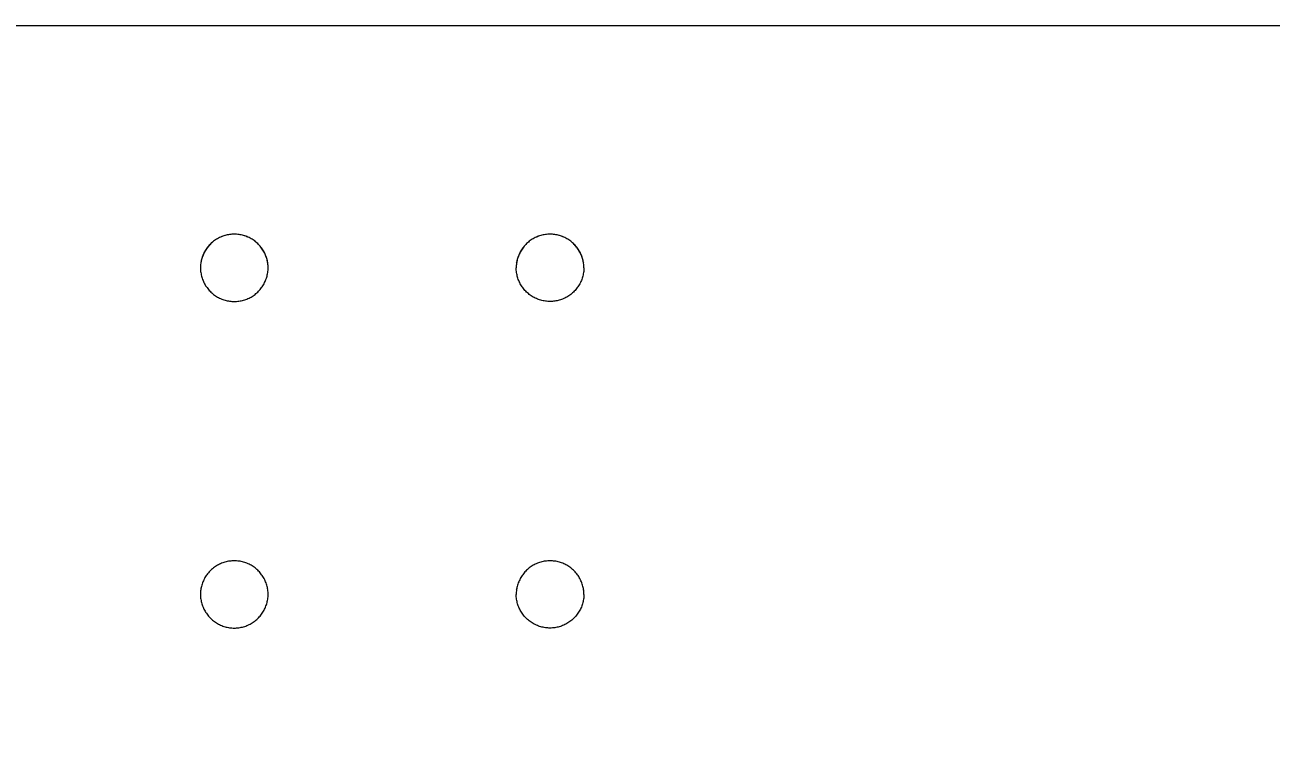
# Model space of a CAD drawing. Header units: millimetres. Extents: x -75 to 3710, y -20 to 2482.
# Drawn here: x 201.4 to 477.6, y 1022.6 to 1180.9 of the extents above; entities that cross this region are included whole.
import ezdxf

# ---------------------------------------------------------------- set-up
doc = ezdxf.new("R2010")
doc.units = ezdxf.units.MM
doc.layers.add('ZANO_R', color=7, linetype='Continuous', lineweight=0)
doc.layers.add('ZANO_W', color=1, linetype='Continuous', lineweight=0)
doc.styles.add('Arial', font='arial.ttf')
doc.styles.get("Standard").update_dxf_attribs({"font": 'ARIALUNI.TTF'})
doc.dimstyles.new('pl i ang', dxfattribs={"dimtxt": 50, "dimasz": 50, "dimexe": 1.25, "dimexo": 0.625, "dimgap": 10, "dimtad": 1, "dimtoh": 1, "dimtxsty": 'Standard', "dimcen": 2.5, "dimclrd": 1, "dimclre": 1, "dimclrt": 1, "dimadec": 0, "dimazin": 0, "dimtfac": 1, "dimtmove": 0, "dimatfit": 3, "dimfxl": 1, "dimarcsym": 1})

# ---------------------------------------------------------------- blocks, each defined once
blk = doc.blocks.new('*D415')
at = {"layer": 'ZANO_W', "color": 1, "lineweight": -2}
for p, q in [((253.08, 1484.59), (-39.86, 1484.59)), ((-29.86, 1459.59), (-29.86, 905.58)), ((253.3, 880.58), (-39.86, 880.58))]:
    blk.add_line(p, q, dxfattribs=at)
at = {"layer": 'ZANO_W', "color": 1}
for points in [[(-25.69, 1459.59), (-34.02, 1459.59), (-29.86, 1484.59)], [(-34.02, 905.58), (-25.69, 905.58), (-29.86, 880.58)]]:
    blk.add_solid(points, dxfattribs=at)
at = {"layer": 'ZANO_W', "color": 1, "insert": (-55.17, 1182.58), "char_height": 30, "attachment_point": 5, "rotation": 90, "style": 'Arial'}
blk.add_mtext('604', dxfattribs=at)

msp = doc.modelspace()

# ---------------------------------------------------------------- linework, layer by layer
at = {"layer": 'ZANO_R'}
for p, q in [((377.73, 1180.7), (87.73, 1180.7)), ((1577.89, 1180.7), (377.73, 1180.7)), ((242.99, 1132.73), (242.79, 1132.56)), ((243.01, 1132.75), (242.81, 1132.58)), ((243.19, 1132.9), (242.99, 1132.73)), ((243.21, 1132.91), (243.01, 1132.75)), ((243.4, 1133.05), (243.19, 1132.9)), ((243.42, 1133.07), (243.21, 1132.91)), ((243.62, 1133.2), (243.4, 1133.05)), ((243.64, 1133.22), (243.42, 1133.07)), ((243.84, 1133.35), (243.62, 1133.2)), ((243.85, 1133.36), (243.64, 1133.22)), ((244.06, 1133.48), (243.84, 1133.35)), ((244.08, 1133.49), (243.85, 1133.36)), ((244.29, 1133.61), (244.06, 1133.48)), ((244.31, 1133.61), (244.08, 1133.49)), ((244.52, 1133.72), (244.29, 1133.61)), ((244.54, 1133.73), (244.31, 1133.61)), ((244.76, 1133.83), (244.52, 1133.72)), ((244.77, 1133.84), (244.54, 1133.73)), ((245, 1133.93), (244.76, 1133.83)), ((245.01, 1133.94), (244.77, 1133.84)), ((245.24, 1134.03), (245, 1133.93)), ((245.26, 1134.03), (245.01, 1133.94)), ((245.49, 1134.11), (245.24, 1134.03)), ((245.5, 1134.12), (245.26, 1134.03)), ((245.74, 1134.19), (245.49, 1134.11)), ((245.75, 1134.19), (245.5, 1134.12)), ((245.99, 1134.26), (245.74, 1134.19)), ((246, 1134.26), (245.75, 1134.19)), ((246.25, 1134.31), (245.99, 1134.26)), ((246.26, 1134.31), (246, 1134.26)), ((246.5, 1134.36), (246.25, 1134.31)), ((246.51, 1134.36), (246.26, 1134.31)), ((246.76, 1134.4), (246.5, 1134.36)), ((246.77, 1134.4), (246.51, 1134.36)), ((247.02, 1134.43), (246.76, 1134.4)), ((247.03, 1134.43), (246.77, 1134.4)), ((247.28, 1134.46), (247.02, 1134.43)), ((247.28, 1134.46), (247.03, 1134.43)), ((247.54, 1134.47), (247.28, 1134.46)), ((247.54, 1134.47), (247.28, 1134.46)), ((247.8, 1134.47), (247.54, 1134.47)), ((247.8, 1134.47), (247.54, 1134.47)), ((248.06, 1134.47), (247.8, 1134.47)), ((248.06, 1134.47), (247.8, 1134.47)), ((248.33, 1134.46), (248.06, 1134.47)), ((248.32, 1134.46), (248.06, 1134.47)), ((248.58, 1134.43), (248.32, 1134.46)), ((248.59, 1134.43), (248.33, 1134.46)), ((248.84, 1134.4), (248.58, 1134.43)), ((248.85, 1134.4), (248.59, 1134.43)), ((249.1, 1134.36), (248.84, 1134.4)), ((249.1, 1134.36), (248.85, 1134.4)), ((249.36, 1134.31), (249.1, 1134.36)), ((249.35, 1134.31), (249.1, 1134.36)), ((249.6, 1134.26), (249.35, 1134.31)), ((249.61, 1134.26), (249.36, 1134.31)), ((249.86, 1134.19), (249.6, 1134.26)), ((249.87, 1134.19), (249.61, 1134.26)), ((250.1, 1134.12), (249.86, 1134.19)), ((250.12, 1134.11), (249.87, 1134.19)), ((250.35, 1134.03), (250.1, 1134.12)), ((250.36, 1134.03), (250.12, 1134.11)), ((250.59, 1133.94), (250.35, 1134.03)), ((250.61, 1133.93), (250.36, 1134.03)), ((250.83, 1133.84), (250.59, 1133.94)), ((250.85, 1133.83), (250.61, 1133.93)), ((251.07, 1133.73), (250.83, 1133.84)), ((251.09, 1133.72), (250.85, 1133.83)), ((251.3, 1133.61), (251.07, 1133.73)), ((251.32, 1133.61), (251.09, 1133.72)), ((251.53, 1133.49), (251.3, 1133.61)), ((251.55, 1133.48), (251.32, 1133.61)), ((251.75, 1133.36), (251.53, 1133.49)), ((251.77, 1133.35), (251.55, 1133.48)), ((251.97, 1133.22), (251.75, 1133.36)), ((251.99, 1133.2), (251.77, 1133.35)), ((252.18, 1133.07), (251.97, 1133.22)), ((252.21, 1133.05), (251.99, 1133.2)), ((252.39, 1132.91), (252.18, 1133.07)), ((252.41, 1132.9), (252.21, 1133.05)), ((252.6, 1132.75), (252.39, 1132.91)), ((252.62, 1132.73), (252.41, 1132.9)), ((252.79, 1132.58), (252.6, 1132.75)), ((252.81, 1132.56), (252.62, 1132.73)), ((312.99, 1132.73), (312.79, 1132.56)), ((313.01, 1132.75), (312.81, 1132.58)), ((313.19, 1132.9), (312.99, 1132.73)), ((313.21, 1132.91), (313.01, 1132.75)), ((313.4, 1133.05), (313.19, 1132.9)), ((313.42, 1133.07), (313.21, 1132.91)), ((313.62, 1133.2), (313.4, 1133.05)), ((313.64, 1133.22), (313.42, 1133.07)), ((313.84, 1133.35), (313.62, 1133.2)), ((313.85, 1133.36), (313.64, 1133.22)), ((314.06, 1133.48), (313.84, 1133.35)), ((314.08, 1133.49), (313.85, 1133.36)), ((314.29, 1133.61), (314.06, 1133.48)), ((314.31, 1133.61), (314.08, 1133.49)), ((314.52, 1133.72), (314.29, 1133.61)), ((314.54, 1133.73), (314.31, 1133.61)), ((314.76, 1133.83), (314.52, 1133.72)), ((314.77, 1133.84), (314.54, 1133.73)), ((315, 1133.93), (314.76, 1133.83)), ((315.01, 1133.94), (314.77, 1133.84)), ((315.24, 1134.03), (315, 1133.93)), ((315.26, 1134.03), (315.01, 1133.94)), ((315.49, 1134.11), (315.24, 1134.03)), ((315.5, 1134.12), (315.26, 1134.03)), ((315.74, 1134.19), (315.49, 1134.11)), ((315.75, 1134.19), (315.5, 1134.12)), ((315.99, 1134.26), (315.74, 1134.19)), ((316, 1134.26), (315.75, 1134.19)), ((316.25, 1134.31), (315.99, 1134.26)), ((316.26, 1134.31), (316, 1134.26)), ((316.5, 1134.36), (316.25, 1134.31)), ((316.51, 1134.36), (316.26, 1134.31)), ((316.76, 1134.4), (316.5, 1134.36)), ((316.77, 1134.4), (316.51, 1134.36)), ((317.02, 1134.43), (316.76, 1134.4)), ((317.03, 1134.43), (316.77, 1134.4)), ((317.28, 1134.46), (317.02, 1134.43)), ((317.28, 1134.46), (317.03, 1134.43)), ((317.54, 1134.47), (317.28, 1134.46)), ((317.54, 1134.47), (317.28, 1134.46)), ((317.8, 1134.47), (317.54, 1134.47)), ((317.8, 1134.47), (317.54, 1134.47)), ((318.06, 1134.47), (317.8, 1134.47)), ((318.06, 1134.47), (317.8, 1134.47)), ((318.33, 1134.46), (318.06, 1134.47)), ((318.32, 1134.46), (318.06, 1134.47)), ((318.58, 1134.43), (318.32, 1134.46)), ((318.59, 1134.43), (318.33, 1134.46)), ((318.84, 1134.4), (318.58, 1134.43)), ((318.85, 1134.4), (318.59, 1134.43)), ((319.1, 1134.36), (318.84, 1134.4)), ((319.1, 1134.36), (318.85, 1134.4)), ((319.36, 1134.31), (319.1, 1134.36)), ((319.35, 1134.31), (319.1, 1134.36)), ((319.6, 1134.26), (319.35, 1134.31)), ((319.61, 1134.26), (319.36, 1134.31)), ((319.86, 1134.19), (319.6, 1134.26)), ((319.87, 1134.19), (319.61, 1134.26)), ((320.1, 1134.12), (319.86, 1134.19)), ((320.12, 1134.11), (319.87, 1134.19)), ((320.35, 1134.03), (320.1, 1134.12)), ((320.36, 1134.03), (320.12, 1134.11)), ((320.59, 1133.94), (320.35, 1134.03)), ((320.61, 1133.93), (320.36, 1134.03)), ((320.83, 1133.84), (320.59, 1133.94)), ((320.85, 1133.83), (320.61, 1133.93)), ((321.07, 1133.73), (320.83, 1133.84)), ((321.09, 1133.72), (320.85, 1133.83)), ((321.3, 1133.61), (321.07, 1133.73)), ((321.32, 1133.61), (321.09, 1133.72)), ((321.53, 1133.49), (321.3, 1133.61)), ((321.55, 1133.48), (321.32, 1133.61)), ((321.75, 1133.36), (321.53, 1133.49)), ((321.77, 1133.35), (321.55, 1133.48)), ((321.97, 1133.22), (321.75, 1133.36)), ((321.99, 1133.2), (321.77, 1133.35)), ((322.18, 1133.07), (321.97, 1133.22)), ((322.21, 1133.05), (321.99, 1133.2)), ((322.39, 1132.91), (322.18, 1133.07)), ((322.41, 1132.9), (322.21, 1133.05)), ((322.6, 1132.75), (322.39, 1132.91)), ((322.62, 1132.73), (322.41, 1132.9)), ((322.79, 1132.58), (322.6, 1132.75)), ((322.81, 1132.56), (322.62, 1132.73)), ((240.96, 1130.05), (240.86, 1129.81)), ((240.98, 1130.09), (240.87, 1129.85)), ((241.07, 1130.29), (240.96, 1130.05)), ((241.09, 1130.33), (240.98, 1130.09)), ((241.19, 1130.52), (241.07, 1130.29)), ((241.21, 1130.56), (241.09, 1130.33)), ((241.31, 1130.75), (241.19, 1130.52)), ((241.34, 1130.78), (241.21, 1130.56)), ((241.45, 1130.97), (241.31, 1130.75)), ((241.47, 1131), (241.34, 1130.78)), ((241.59, 1131.19), (241.45, 1130.97)), ((241.61, 1131.22), (241.47, 1131)), ((241.74, 1131.4), (241.59, 1131.19)), ((241.76, 1131.43), (241.61, 1131.22)), ((241.9, 1131.61), (241.74, 1131.4)), ((241.92, 1131.64), (241.76, 1131.43)), ((242.07, 1131.81), (241.9, 1131.61)), ((242.09, 1131.84), (241.92, 1131.64)), ((242.24, 1132.01), (242.07, 1131.81)), ((242.26, 1132.03), (242.09, 1131.84)), ((242.42, 1132.2), (242.24, 1132.01)), ((242.44, 1132.22), (242.26, 1132.03)), ((242.6, 1132.39), (242.42, 1132.2)), ((242.62, 1132.41), (242.44, 1132.22)), ((242.79, 1132.56), (242.6, 1132.39)), ((242.81, 1132.58), (242.62, 1132.41)), ((252.98, 1132.41), (252.79, 1132.58)), ((253.01, 1132.39), (252.81, 1132.56)), ((253.17, 1132.22), (252.98, 1132.41)), ((253.19, 1132.2), (253.01, 1132.39)), ((253.35, 1132.03), (253.17, 1132.22)), ((253.37, 1132.01), (253.19, 1132.2)), ((253.52, 1131.84), (253.35, 1132.03)), ((253.54, 1131.81), (253.37, 1132.01)), ((253.68, 1131.64), (253.52, 1131.84)), ((253.71, 1131.61), (253.54, 1131.81)), ((253.84, 1131.43), (253.68, 1131.64)), ((253.86, 1131.4), (253.71, 1131.61)), ((253.99, 1131.22), (253.84, 1131.43)), ((254.01, 1131.19), (253.86, 1131.4)), ((254.14, 1131), (253.99, 1131.22)), ((254.16, 1130.97), (254.01, 1131.19)), ((254.27, 1130.78), (254.14, 1131)), ((254.29, 1130.75), (254.16, 1130.97)), ((254.4, 1130.56), (254.27, 1130.78)), ((254.42, 1130.52), (254.29, 1130.75)), ((254.52, 1130.33), (254.4, 1130.56)), ((254.54, 1130.29), (254.42, 1130.52)), ((254.63, 1130.09), (254.52, 1130.33)), ((254.65, 1130.05), (254.54, 1130.29)), ((254.74, 1129.85), (254.63, 1130.09)), ((254.75, 1129.81), (254.65, 1130.05)), ((310.96, 1130.05), (310.86, 1129.81)), ((310.98, 1130.09), (310.87, 1129.85)), ((311.07, 1130.29), (310.96, 1130.05)), ((311.09, 1130.33), (310.98, 1130.09)), ((311.19, 1130.52), (311.07, 1130.29)), ((311.21, 1130.56), (311.09, 1130.33)), ((311.31, 1130.75), (311.19, 1130.52)), ((311.34, 1130.78), (311.21, 1130.56)), ((311.45, 1130.97), (311.31, 1130.75)), ((311.47, 1131), (311.34, 1130.78)), ((311.59, 1131.19), (311.45, 1130.97)), ((311.61, 1131.22), (311.47, 1131)), ((311.74, 1131.4), (311.59, 1131.19)), ((311.76, 1131.43), (311.61, 1131.22)), ((311.9, 1131.61), (311.74, 1131.4)), ((311.92, 1131.64), (311.76, 1131.43)), ((312.07, 1131.81), (311.9, 1131.61)), ((312.09, 1131.84), (311.92, 1131.64)), ((312.24, 1132.01), (312.07, 1131.81)), ((312.26, 1132.03), (312.09, 1131.84)), ((312.42, 1132.2), (312.24, 1132.01)), ((312.44, 1132.22), (312.26, 1132.03)), ((312.6, 1132.39), (312.42, 1132.2)), ((312.62, 1132.41), (312.44, 1132.22)), ((312.79, 1132.56), (312.6, 1132.39)), ((312.81, 1132.58), (312.62, 1132.41)), ((322.98, 1132.41), (322.79, 1132.58)), ((323.01, 1132.39), (322.81, 1132.56)), ((323.17, 1132.22), (322.98, 1132.41)), ((323.19, 1132.2), (323.01, 1132.39)), ((323.35, 1132.03), (323.17, 1132.22)), ((323.37, 1132.01), (323.19, 1132.2)), ((323.52, 1131.84), (323.35, 1132.03)), ((323.54, 1131.81), (323.37, 1132.01)), ((323.68, 1131.64), (323.52, 1131.84)), ((323.71, 1131.61), (323.54, 1131.81)), ((323.84, 1131.43), (323.68, 1131.64)), ((323.86, 1131.4), (323.71, 1131.61)), ((323.99, 1131.22), (323.84, 1131.43)), ((324.01, 1131.19), (323.86, 1131.4)), ((324.14, 1131), (323.99, 1131.22)), ((324.16, 1130.97), (324.01, 1131.19)), ((324.27, 1130.78), (324.14, 1131)), ((324.29, 1130.75), (324.16, 1130.97)), ((324.4, 1130.56), (324.27, 1130.78)), ((324.42, 1130.52), (324.29, 1130.75)), ((324.52, 1130.33), (324.4, 1130.56)), ((324.54, 1130.29), (324.42, 1130.52)), ((324.63, 1130.09), (324.52, 1130.33)), ((324.65, 1130.05), (324.54, 1130.29)), ((324.74, 1129.85), (324.63, 1130.09)), ((324.75, 1129.81), (324.65, 1130.05)), ((240.31, 1127.27), (240.3, 1127.01)), ((240.32, 1127.53), (240.31, 1127.27)), ((240.35, 1127.79), (240.32, 1127.53)), ((240.38, 1128.05), (240.35, 1127.79)), ((240.42, 1128.31), (240.38, 1128.05)), ((240.43, 1128.36), (240.4, 1128.19)), ((240.47, 1128.56), (240.42, 1128.31)), ((240.48, 1128.62), (240.43, 1128.36)), ((240.53, 1128.82), (240.47, 1128.56)), ((240.54, 1128.87), (240.48, 1128.62)), ((240.6, 1129.07), (240.53, 1128.82)), ((240.61, 1129.12), (240.54, 1128.87)), ((240.68, 1129.32), (240.6, 1129.07)), ((240.69, 1129.37), (240.61, 1129.12)), ((240.76, 1129.57), (240.68, 1129.32)), ((240.78, 1129.61), (240.69, 1129.37)), ((240.86, 1129.81), (240.76, 1129.57)), ((240.87, 1129.85), (240.78, 1129.61)), ((254.83, 1129.61), (254.74, 1129.85)), ((254.85, 1129.57), (254.75, 1129.81)), ((254.92, 1129.37), (254.83, 1129.61)), ((254.93, 1129.32), (254.85, 1129.57)), ((255, 1129.12), (254.92, 1129.37)), ((255.01, 1129.07), (254.93, 1129.32)), ((255.07, 1128.87), (255, 1129.12)), ((255.08, 1128.82), (255.01, 1129.07)), ((255.13, 1128.62), (255.07, 1128.87)), ((255.14, 1128.56), (255.08, 1128.82)), ((255.18, 1128.36), (255.13, 1128.62)), ((255.19, 1128.31), (255.14, 1128.56)), ((255.21, 1128.19), (255.18, 1128.36)), ((255.23, 1128.05), (255.19, 1128.31)), ((255.26, 1127.79), (255.23, 1128.05)), ((255.28, 1127.53), (255.26, 1127.79)), ((255.3, 1127.27), (255.28, 1127.53)), ((255.3, 1127.01), (255.3, 1127.27)), ((310.31, 1127.27), (310.3, 1127.01)), ((310.32, 1127.53), (310.31, 1127.27)), ((310.35, 1127.79), (310.32, 1127.53)), ((310.38, 1128.05), (310.35, 1127.79)), ((310.42, 1128.31), (310.38, 1128.05)), ((310.4, 1128.19), (310.43, 1128.36)), ((310.47, 1128.56), (310.42, 1128.31)), ((310.48, 1128.62), (310.43, 1128.36)), ((310.53, 1128.82), (310.47, 1128.56)), ((310.54, 1128.87), (310.48, 1128.62)), ((310.6, 1129.07), (310.53, 1128.82)), ((310.61, 1129.12), (310.54, 1128.87)), ((310.68, 1129.32), (310.6, 1129.07)), ((310.69, 1129.37), (310.61, 1129.12)), ((310.76, 1129.57), (310.68, 1129.32)), ((310.78, 1129.61), (310.69, 1129.37)), ((310.86, 1129.81), (310.76, 1129.57)), ((310.87, 1129.85), (310.78, 1129.61)), ((324.83, 1129.61), (324.74, 1129.85)), ((324.85, 1129.57), (324.75, 1129.81)), ((324.92, 1129.37), (324.83, 1129.61)), ((324.93, 1129.32), (324.85, 1129.57)), ((325, 1129.12), (324.92, 1129.37)), ((325.01, 1129.07), (324.93, 1129.32)), ((325.07, 1128.87), (325, 1129.12)), ((325.08, 1128.82), (325.01, 1129.07)), ((325.13, 1128.62), (325.07, 1128.87)), ((325.14, 1128.56), (325.08, 1128.82)), ((325.18, 1128.36), (325.13, 1128.62)), ((325.19, 1128.31), (325.14, 1128.56)), ((325.18, 1128.36), (325.21, 1128.19)), ((325.23, 1128.05), (325.19, 1128.31)), ((325.26, 1127.79), (325.23, 1128.05)), ((325.28, 1127.53), (325.26, 1127.79)), ((325.3, 1127.27), (325.28, 1127.53)), ((325.3, 1127.01), (325.3, 1127.27)), ((240.3, 1127.01), (240.31, 1126.75)), ((240.31, 1126.75), (240.33, 1126.49)), ((240.33, 1126.49), (240.35, 1126.23)), ((240.35, 1126.23), (240.38, 1125.97)), ((240.38, 1125.97), (240.43, 1125.71)), ((240.43, 1125.71), (240.48, 1125.46)), ((240.48, 1125.46), (240.54, 1125.2)), ((240.54, 1125.2), (240.61, 1124.95)), ((240.61, 1124.95), (240.69, 1124.71)), ((240.69, 1124.71), (240.77, 1124.46)), ((240.77, 1124.46), (240.87, 1124.22)), ((254.74, 1124.22), (254.83, 1124.46)), ((254.83, 1124.46), (254.92, 1124.71)), ((254.92, 1124.71), (255, 1124.95)), ((255, 1124.95), (255.07, 1125.2)), ((255.07, 1125.2), (255.13, 1125.46)), ((255.13, 1125.46), (255.18, 1125.71)), ((255.18, 1125.71), (255.22, 1125.97)), ((255.22, 1125.97), (255.26, 1126.23)), ((255.26, 1126.23), (255.28, 1126.49)), ((255.28, 1126.49), (255.3, 1126.75)), ((255.3, 1126.75), (255.3, 1127.01)), ((310.31, 1126.75), (310.3, 1127.01)), ((310.33, 1126.49), (310.31, 1126.75)), ((310.35, 1126.23), (310.33, 1126.49)), ((310.38, 1125.97), (310.35, 1126.23)), ((310.43, 1125.71), (310.38, 1125.97)), ((310.48, 1125.46), (310.43, 1125.71)), ((310.54, 1125.2), (310.48, 1125.46)), ((310.61, 1124.95), (310.54, 1125.2)), ((310.69, 1124.71), (310.61, 1124.95)), ((310.77, 1124.46), (310.69, 1124.71)), ((310.87, 1124.22), (310.77, 1124.46)), ((324.83, 1124.46), (324.74, 1124.22)), ((324.92, 1124.71), (324.83, 1124.46)), ((325, 1124.95), (324.92, 1124.71)), ((325.07, 1125.2), (325, 1124.95)), ((325.13, 1125.46), (325.07, 1125.2)), ((325.18, 1125.71), (325.13, 1125.46)), ((325.22, 1125.97), (325.18, 1125.71)), ((325.26, 1126.23), (325.22, 1125.97)), ((325.28, 1126.49), (325.26, 1126.23)), ((325.3, 1126.75), (325.28, 1126.49)), ((325.3, 1127.01), (325.3, 1126.75)), ((240.87, 1124.22), (240.97, 1123.98)), ((240.97, 1123.98), (241.08, 1123.74)), ((241.08, 1123.74), (241.2, 1123.51)), ((241.2, 1123.51), (241.33, 1123.28)), ((241.33, 1123.28), (241.46, 1123.06)), ((241.46, 1123.06), (241.61, 1122.84)), ((241.61, 1122.84), (241.76, 1122.63)), ((241.76, 1122.63), (241.92, 1122.42)), ((241.92, 1122.42), (242.08, 1122.22)), ((242.08, 1122.22), (242.25, 1122.03)), ((242.25, 1122.03), (242.43, 1121.84)), ((242.43, 1121.84), (242.62, 1121.65)), ((242.62, 1121.65), (242.81, 1121.48)), ((252.8, 1121.48), (252.99, 1121.65)), ((252.99, 1121.65), (253.18, 1121.84)), ((253.18, 1121.84), (253.35, 1122.03)), ((253.35, 1122.03), (253.53, 1122.22)), ((253.53, 1122.22), (253.69, 1122.42)), ((253.69, 1122.42), (253.85, 1122.63)), ((253.85, 1122.63), (254, 1122.84)), ((254, 1122.84), (254.14, 1123.06)), ((254.14, 1123.06), (254.28, 1123.28)), ((254.28, 1123.28), (254.41, 1123.51)), ((254.41, 1123.51), (254.53, 1123.74)), ((254.53, 1123.74), (254.64, 1123.98)), ((254.64, 1123.98), (254.74, 1124.22)), ((310.97, 1123.98), (310.87, 1124.22)), ((311.08, 1123.74), (310.97, 1123.98)), ((311.2, 1123.51), (311.08, 1123.74)), ((311.33, 1123.28), (311.2, 1123.51)), ((311.46, 1123.06), (311.33, 1123.28)), ((311.61, 1122.84), (311.46, 1123.06)), ((311.76, 1122.63), (311.61, 1122.84)), ((311.92, 1122.42), (311.76, 1122.63)), ((312.08, 1122.22), (311.92, 1122.42)), ((312.25, 1122.03), (312.08, 1122.22)), ((312.43, 1121.84), (312.25, 1122.03)), ((312.62, 1121.65), (312.43, 1121.84)), ((312.81, 1121.48), (312.62, 1121.65)), ((322.99, 1121.65), (322.8, 1121.48)), ((323.18, 1121.84), (322.99, 1121.65)), ((323.35, 1122.03), (323.18, 1121.84)), ((323.53, 1122.22), (323.35, 1122.03)), ((323.69, 1122.42), (323.53, 1122.22)), ((323.85, 1122.63), (323.69, 1122.42)), ((324, 1122.84), (323.85, 1122.63)), ((324.14, 1123.06), (324, 1122.84)), ((324.28, 1123.28), (324.14, 1123.06)), ((324.41, 1123.51), (324.28, 1123.28)), ((324.53, 1123.74), (324.41, 1123.51)), ((324.64, 1123.98), (324.53, 1123.74)), ((324.74, 1124.22), (324.64, 1123.98)), ((242.81, 1121.48), (243, 1121.31)), ((243, 1121.31), (243.21, 1121.14)), ((243.21, 1121.14), (243.42, 1120.99)), ((243.42, 1120.99), (243.63, 1120.84)), ((243.63, 1120.84), (243.85, 1120.7)), ((243.85, 1120.7), (244.07, 1120.56)), ((244.07, 1120.56), (244.3, 1120.44)), ((244.3, 1120.44), (244.53, 1120.32)), ((244.53, 1120.32), (244.77, 1120.21)), ((244.77, 1120.21), (245.01, 1120.11)), ((245.01, 1120.11), (245.25, 1120.02)), ((245.25, 1120.02), (245.5, 1119.93)), ((245.5, 1119.93), (245.75, 1119.86)), ((245.75, 1119.86), (246, 1119.79)), ((246, 1119.79), (246.25, 1119.73)), ((246.25, 1119.73), (246.51, 1119.68)), ((246.51, 1119.68), (246.77, 1119.64)), ((246.77, 1119.64), (247.02, 1119.61)), ((247.02, 1119.61), (247.28, 1119.59)), ((247.28, 1119.59), (247.54, 1119.57)), ((247.54, 1119.57), (247.8, 1119.57)), ((247.8, 1119.57), (248.06, 1119.57)), ((248.06, 1119.57), (248.32, 1119.59)), ((248.32, 1119.59), (248.58, 1119.61)), ((248.58, 1119.61), (248.84, 1119.64)), ((248.84, 1119.64), (249.1, 1119.68)), ((249.1, 1119.68), (249.35, 1119.73)), ((249.35, 1119.73), (249.61, 1119.79)), ((249.61, 1119.79), (249.86, 1119.86)), ((249.86, 1119.86), (250.11, 1119.93)), ((250.11, 1119.93), (250.36, 1120.02)), ((250.36, 1120.02), (250.6, 1120.11)), ((250.6, 1120.11), (250.84, 1120.21)), ((250.84, 1120.21), (251.08, 1120.32)), ((251.08, 1120.32), (251.31, 1120.44)), ((251.31, 1120.44), (251.54, 1120.56)), ((251.54, 1120.56), (251.76, 1120.7)), ((251.76, 1120.7), (251.98, 1120.84)), ((251.98, 1120.84), (252.19, 1120.99)), ((252.19, 1120.99), (252.4, 1121.14)), ((252.4, 1121.14), (252.6, 1121.31)), ((252.6, 1121.31), (252.8, 1121.48)), ((313, 1121.31), (312.81, 1121.48)), ((313.21, 1121.14), (313, 1121.31)), ((313.42, 1120.99), (313.21, 1121.14)), ((313.63, 1120.84), (313.42, 1120.99)), ((313.85, 1120.7), (313.63, 1120.84)), ((314.07, 1120.56), (313.85, 1120.7)), ((314.3, 1120.44), (314.07, 1120.56)), ((314.53, 1120.32), (314.3, 1120.44)), ((314.77, 1120.21), (314.53, 1120.32)), ((315.01, 1120.11), (314.77, 1120.21)), ((315.25, 1120.02), (315.01, 1120.11)), ((315.5, 1119.93), (315.25, 1120.02)), ((315.75, 1119.86), (315.5, 1119.93)), ((316, 1119.79), (315.75, 1119.86)), ((316.25, 1119.73), (316, 1119.79)), ((316.51, 1119.68), (316.25, 1119.73)), ((316.77, 1119.64), (316.51, 1119.68)), ((317.02, 1119.61), (316.77, 1119.64)), ((317.28, 1119.59), (317.02, 1119.61)), ((317.54, 1119.57), (317.28, 1119.59)), ((317.8, 1119.57), (317.54, 1119.57)), ((318.06, 1119.57), (317.8, 1119.57)), ((318.32, 1119.59), (318.06, 1119.57)), ((318.58, 1119.61), (318.32, 1119.59)), ((318.84, 1119.64), (318.58, 1119.61)), ((319.1, 1119.68), (318.84, 1119.64)), ((319.35, 1119.73), (319.1, 1119.68)), ((319.61, 1119.79), (319.35, 1119.73)), ((319.86, 1119.86), (319.61, 1119.79)), ((320.11, 1119.93), (319.86, 1119.86)), ((320.36, 1120.02), (320.11, 1119.93)), ((320.6, 1120.11), (320.36, 1120.02)), ((320.84, 1120.21), (320.6, 1120.11)), ((321.08, 1120.32), (320.84, 1120.21)), ((321.31, 1120.44), (321.08, 1120.32)), ((321.54, 1120.56), (321.31, 1120.44)), ((321.76, 1120.7), (321.54, 1120.56)), ((321.98, 1120.84), (321.76, 1120.7)), ((322.19, 1120.99), (321.98, 1120.84)), ((322.4, 1121.14), (322.19, 1120.99)), ((322.6, 1121.31), (322.4, 1121.14)), ((322.8, 1121.48), (322.6, 1121.31)), ((243.84, 1060.95), (243.62, 1060.81)), ((244.06, 1061.09), (243.84, 1060.95)), ((244.29, 1061.21), (244.06, 1061.09)), ((244.52, 1061.33), (244.29, 1061.21)), ((244.76, 1061.44), (244.52, 1061.33)), ((245, 1061.54), (244.76, 1061.44)), ((245.24, 1061.64), (245, 1061.54)), ((245.49, 1061.72), (245.24, 1061.64)), ((245.74, 1061.8), (245.49, 1061.72)), ((245.99, 1061.86), (245.74, 1061.8)), ((246.25, 1061.92), (245.99, 1061.86)), ((246.5, 1061.97), (246.25, 1061.92)), ((246.76, 1062.01), (246.5, 1061.97)), ((247.02, 1062.04), (246.76, 1062.01)), ((247.28, 1062.06), (247.02, 1062.04)), ((247.54, 1062.08), (247.28, 1062.06)), ((247.8, 1062.08), (247.54, 1062.08)), ((248.06, 1062.08), (247.8, 1062.08)), ((248.33, 1062.06), (248.06, 1062.08)), ((248.59, 1062.04), (248.33, 1062.06)), ((248.85, 1062.01), (248.59, 1062.04)), ((249.1, 1061.97), (248.85, 1062.01)), ((249.36, 1061.92), (249.1, 1061.97)), ((249.61, 1061.86), (249.36, 1061.92)), ((249.87, 1061.8), (249.61, 1061.86)), ((250.12, 1061.72), (249.87, 1061.8)), ((250.36, 1061.64), (250.12, 1061.72)), ((250.61, 1061.54), (250.36, 1061.64)), ((250.85, 1061.44), (250.61, 1061.54)), ((251.09, 1061.33), (250.85, 1061.44)), ((251.32, 1061.21), (251.09, 1061.33)), ((251.55, 1061.09), (251.32, 1061.21)), ((251.77, 1060.95), (251.55, 1061.09)), ((251.99, 1060.81), (251.77, 1060.95)), ((313.84, 1060.95), (313.62, 1060.81)), ((314.06, 1061.09), (313.84, 1060.95)), ((314.29, 1061.21), (314.06, 1061.09)), ((314.52, 1061.33), (314.29, 1061.21)), ((314.76, 1061.44), (314.52, 1061.33)), ((315, 1061.54), (314.76, 1061.44)), ((315.24, 1061.64), (315, 1061.54)), ((315.49, 1061.72), (315.24, 1061.64)), ((315.74, 1061.8), (315.49, 1061.72)), ((315.99, 1061.86), (315.74, 1061.8)), ((316.25, 1061.92), (315.99, 1061.86)), ((316.5, 1061.97), (316.25, 1061.92)), ((316.76, 1062.01), (316.5, 1061.97)), ((317.02, 1062.04), (316.76, 1062.01)), ((317.28, 1062.06), (317.02, 1062.04)), ((317.54, 1062.08), (317.28, 1062.06)), ((317.8, 1062.08), (317.54, 1062.08)), ((318.06, 1062.08), (317.8, 1062.08)), ((318.33, 1062.06), (318.06, 1062.08)), ((318.59, 1062.04), (318.33, 1062.06)), ((318.85, 1062.01), (318.59, 1062.04)), ((319.1, 1061.97), (318.85, 1062.01)), ((319.36, 1061.92), (319.1, 1061.97)), ((319.61, 1061.86), (319.36, 1061.92)), ((319.87, 1061.8), (319.61, 1061.86)), ((320.12, 1061.72), (319.87, 1061.8)), ((320.36, 1061.64), (320.12, 1061.72)), ((320.61, 1061.54), (320.36, 1061.64)), ((320.85, 1061.44), (320.61, 1061.54)), ((321.09, 1061.33), (320.85, 1061.44)), ((321.32, 1061.21), (321.09, 1061.33)), ((321.55, 1061.09), (321.32, 1061.21)), ((321.77, 1060.95), (321.55, 1061.09)), ((321.99, 1060.81), (321.77, 1060.95)), ((241.19, 1058.13), (241.07, 1057.89)), ((241.31, 1058.35), (241.19, 1058.13)), ((241.45, 1058.58), (241.31, 1058.35)), ((241.59, 1058.8), (241.45, 1058.58)), ((241.74, 1059.01), (241.59, 1058.8)), ((241.9, 1059.22), (241.74, 1059.01)), ((242.07, 1059.42), (241.9, 1059.22)), ((242.24, 1059.62), (242.07, 1059.42)), ((242.42, 1059.81), (242.24, 1059.62)), ((242.6, 1059.99), (242.42, 1059.81)), ((242.79, 1060.17), (242.6, 1059.99)), ((242.99, 1060.34), (242.79, 1060.17)), ((243.19, 1060.5), (242.99, 1060.34)), ((243.4, 1060.66), (243.19, 1060.5)), ((243.62, 1060.81), (243.4, 1060.66)), ((252.21, 1060.66), (251.99, 1060.81)), ((252.41, 1060.5), (252.21, 1060.66)), ((252.62, 1060.34), (252.41, 1060.5)), ((252.81, 1060.17), (252.62, 1060.34)), ((253.01, 1059.99), (252.81, 1060.17)), ((253.19, 1059.81), (253.01, 1059.99)), ((253.37, 1059.62), (253.19, 1059.81)), ((253.54, 1059.42), (253.37, 1059.62)), ((253.71, 1059.22), (253.54, 1059.42)), ((253.86, 1059.01), (253.71, 1059.22)), ((254.01, 1058.8), (253.86, 1059.01)), ((254.16, 1058.58), (254.01, 1058.8)), ((254.29, 1058.35), (254.16, 1058.58)), ((254.42, 1058.13), (254.29, 1058.35)), ((254.54, 1057.89), (254.42, 1058.13)), ((311.19, 1058.13), (311.07, 1057.89)), ((311.31, 1058.35), (311.19, 1058.13)), ((311.45, 1058.58), (311.31, 1058.35)), ((311.59, 1058.8), (311.45, 1058.58)), ((311.74, 1059.01), (311.59, 1058.8)), ((311.9, 1059.22), (311.74, 1059.01)), ((312.07, 1059.42), (311.9, 1059.22)), ((312.24, 1059.62), (312.07, 1059.42)), ((312.42, 1059.81), (312.24, 1059.62)), ((312.6, 1059.99), (312.42, 1059.81)), ((312.79, 1060.17), (312.6, 1059.99)), ((312.99, 1060.34), (312.79, 1060.17)), ((313.19, 1060.5), (312.99, 1060.34)), ((313.4, 1060.66), (313.19, 1060.5)), ((313.62, 1060.81), (313.4, 1060.66)), ((322.21, 1060.66), (321.99, 1060.81)), ((322.41, 1060.5), (322.21, 1060.66)), ((322.62, 1060.34), (322.41, 1060.5)), ((322.81, 1060.17), (322.62, 1060.34)), ((323.01, 1059.99), (322.81, 1060.17)), ((323.19, 1059.81), (323.01, 1059.99)), ((323.37, 1059.62), (323.19, 1059.81)), ((323.54, 1059.42), (323.37, 1059.62)), ((323.71, 1059.22), (323.54, 1059.42)), ((323.86, 1059.01), (323.71, 1059.22)), ((324.01, 1058.8), (323.86, 1059.01)), ((324.16, 1058.58), (324.01, 1058.8)), ((324.29, 1058.35), (324.16, 1058.58)), ((324.42, 1058.13), (324.29, 1058.35)), ((324.54, 1057.89), (324.42, 1058.13)), ((240.35, 1055.4), (240.32, 1055.14)), ((240.38, 1055.66), (240.35, 1055.4)), ((240.42, 1055.91), (240.38, 1055.66)), ((240.43, 1055.97), (240.4, 1055.8)), ((240.47, 1056.17), (240.42, 1055.91)), ((240.53, 1056.42), (240.47, 1056.17)), ((240.6, 1056.68), (240.53, 1056.42)), ((240.68, 1056.93), (240.6, 1056.68)), ((240.76, 1057.17), (240.68, 1056.93)), ((240.86, 1057.42), (240.76, 1057.17)), ((240.96, 1057.66), (240.86, 1057.42)), ((241.07, 1057.89), (240.96, 1057.66)), ((254.65, 1057.66), (254.54, 1057.89)), ((254.75, 1057.42), (254.65, 1057.66)), ((254.85, 1057.17), (254.75, 1057.42)), ((254.93, 1056.93), (254.85, 1057.17)), ((255.01, 1056.68), (254.93, 1056.93)), ((255.08, 1056.42), (255.01, 1056.68)), ((255.14, 1056.17), (255.08, 1056.42)), ((255.19, 1055.91), (255.14, 1056.17)), ((255.21, 1055.8), (255.18, 1055.97)), ((255.23, 1055.66), (255.19, 1055.91)), ((255.26, 1055.4), (255.23, 1055.66)), ((255.28, 1055.14), (255.26, 1055.4)), ((310.35, 1055.4), (310.32, 1055.14)), ((310.38, 1055.66), (310.35, 1055.4)), ((310.42, 1055.91), (310.38, 1055.66)), ((310.4, 1055.8), (310.43, 1055.97)), ((310.47, 1056.17), (310.42, 1055.91)), ((310.53, 1056.42), (310.47, 1056.17)), ((310.6, 1056.68), (310.53, 1056.42)), ((310.68, 1056.93), (310.6, 1056.68)), ((310.76, 1057.17), (310.68, 1056.93)), ((310.86, 1057.42), (310.76, 1057.17)), ((310.96, 1057.66), (310.86, 1057.42)), ((311.07, 1057.89), (310.96, 1057.66)), ((324.65, 1057.66), (324.54, 1057.89)), ((324.75, 1057.42), (324.65, 1057.66)), ((324.85, 1057.17), (324.75, 1057.42)), ((324.93, 1056.93), (324.85, 1057.17)), ((325.01, 1056.68), (324.93, 1056.93)), ((325.08, 1056.42), (325.01, 1056.68)), ((325.14, 1056.17), (325.08, 1056.42)), ((325.19, 1055.91), (325.14, 1056.17)), ((325.18, 1055.97), (325.21, 1055.8)), ((325.23, 1055.66), (325.19, 1055.91)), ((325.26, 1055.4), (325.23, 1055.66)), ((325.28, 1055.14), (325.26, 1055.4)), ((240.31, 1054.88), (240.3, 1054.62)), ((240.3, 1054.62), (240.31, 1054.35)), ((240.32, 1055.14), (240.31, 1054.88)), ((240.31, 1054.35), (240.33, 1054.1)), ((240.33, 1054.1), (240.35, 1053.84)), ((240.35, 1053.84), (240.38, 1053.58)), ((240.38, 1053.58), (240.43, 1053.32)), ((240.43, 1053.32), (240.48, 1053.07)), ((240.48, 1053.07), (240.54, 1052.81)), ((240.54, 1052.81), (240.61, 1052.56)), ((240.61, 1052.56), (240.69, 1052.31)), ((254.92, 1052.31), (255, 1052.56)), ((255, 1052.56), (255.07, 1052.81)), ((255.07, 1052.81), (255.13, 1053.07)), ((255.13, 1053.07), (255.18, 1053.32)), ((255.18, 1053.32), (255.22, 1053.58)), ((255.22, 1053.58), (255.26, 1053.84)), ((255.26, 1053.84), (255.28, 1054.1)), ((255.3, 1054.88), (255.28, 1055.14)), ((255.28, 1054.1), (255.3, 1054.35)), ((255.3, 1054.62), (255.3, 1054.88)), ((255.3, 1054.35), (255.3, 1054.62)), ((310.31, 1054.88), (310.3, 1054.62)), ((310.31, 1054.35), (310.3, 1054.62)), ((310.32, 1055.14), (310.31, 1054.88)), ((310.33, 1054.1), (310.31, 1054.35)), ((310.35, 1053.84), (310.33, 1054.1)), ((310.38, 1053.58), (310.35, 1053.84)), ((310.43, 1053.32), (310.38, 1053.58)), ((310.48, 1053.07), (310.43, 1053.32)), ((310.54, 1052.81), (310.48, 1053.07)), ((310.61, 1052.56), (310.54, 1052.81)), ((310.69, 1052.31), (310.61, 1052.56)), ((325, 1052.56), (324.92, 1052.31)), ((325.07, 1052.81), (325, 1052.56)), ((325.13, 1053.07), (325.07, 1052.81)), ((325.18, 1053.32), (325.13, 1053.07)), ((325.22, 1053.58), (325.18, 1053.32)), ((325.26, 1053.84), (325.22, 1053.58)), ((325.28, 1054.1), (325.26, 1053.84)), ((325.3, 1054.88), (325.28, 1055.14)), ((325.3, 1054.35), (325.28, 1054.1)), ((325.3, 1054.62), (325.3, 1054.88)), ((325.3, 1054.62), (325.3, 1054.35)), ((240.69, 1052.31), (240.77, 1052.07)), ((240.77, 1052.07), (240.87, 1051.82)), ((240.87, 1051.82), (240.97, 1051.59)), ((240.97, 1051.59), (241.08, 1051.35)), ((241.08, 1051.35), (241.2, 1051.12)), ((241.2, 1051.12), (241.33, 1050.89)), ((241.33, 1050.89), (241.46, 1050.67)), ((241.46, 1050.67), (241.61, 1050.45)), ((241.61, 1050.45), (241.76, 1050.24)), ((241.76, 1050.24), (241.92, 1050.03)), ((241.92, 1050.03), (242.08, 1049.83)), ((242.08, 1049.83), (242.25, 1049.63)), ((253.35, 1049.63), (253.53, 1049.83)), ((253.53, 1049.83), (253.69, 1050.03)), ((253.69, 1050.03), (253.85, 1050.24)), ((253.85, 1050.24), (254, 1050.45)), ((254, 1050.45), (254.14, 1050.67)), ((254.14, 1050.67), (254.28, 1050.89)), ((254.28, 1050.89), (254.41, 1051.12)), ((254.41, 1051.12), (254.53, 1051.35)), ((254.53, 1051.35), (254.64, 1051.59)), ((254.64, 1051.59), (254.74, 1051.82)), ((254.74, 1051.82), (254.83, 1052.07)), ((254.83, 1052.07), (254.92, 1052.31)), ((310.77, 1052.07), (310.69, 1052.31)), ((310.87, 1051.82), (310.77, 1052.07)), ((310.97, 1051.59), (310.87, 1051.82)), ((311.08, 1051.35), (310.97, 1051.59)), ((311.2, 1051.12), (311.08, 1051.35)), ((311.33, 1050.89), (311.2, 1051.12)), ((311.46, 1050.67), (311.33, 1050.89)), ((311.61, 1050.45), (311.46, 1050.67)), ((311.76, 1050.24), (311.61, 1050.45)), ((311.92, 1050.03), (311.76, 1050.24)), ((312.08, 1049.83), (311.92, 1050.03)), ((312.25, 1049.63), (312.08, 1049.83)), ((323.53, 1049.83), (323.35, 1049.63)), ((323.69, 1050.03), (323.53, 1049.83)), ((323.85, 1050.24), (323.69, 1050.03)), ((324, 1050.45), (323.85, 1050.24)), ((324.14, 1050.67), (324, 1050.45)), ((324.28, 1050.89), (324.14, 1050.67)), ((324.41, 1051.12), (324.28, 1050.89)), ((324.53, 1051.35), (324.41, 1051.12)), ((324.64, 1051.59), (324.53, 1051.35)), ((324.74, 1051.82), (324.64, 1051.59)), ((324.83, 1052.07), (324.74, 1051.82)), ((324.92, 1052.31), (324.83, 1052.07)), ((242.25, 1049.63), (242.43, 1049.44)), ((242.43, 1049.44), (242.62, 1049.26)), ((242.62, 1049.26), (242.81, 1049.08)), ((242.81, 1049.08), (243, 1048.91)), ((243, 1048.91), (243.21, 1048.75)), ((243.21, 1048.75), (243.42, 1048.6)), ((243.42, 1048.6), (243.63, 1048.45)), ((243.63, 1048.45), (243.85, 1048.31)), ((243.85, 1048.31), (244.07, 1048.17)), ((244.07, 1048.17), (244.3, 1048.05)), ((244.3, 1048.05), (244.53, 1047.93)), ((244.53, 1047.93), (244.77, 1047.82)), ((244.77, 1047.82), (245.01, 1047.72)), ((245.01, 1047.72), (245.25, 1047.63)), ((245.25, 1047.63), (245.5, 1047.54)), ((245.5, 1047.54), (245.75, 1047.47)), ((245.75, 1047.47), (246, 1047.4)), ((246, 1047.4), (246.25, 1047.34)), ((246.25, 1047.34), (246.51, 1047.29)), ((246.51, 1047.29), (246.77, 1047.25)), ((246.77, 1047.25), (247.02, 1047.22)), ((247.02, 1047.22), (247.28, 1047.2)), ((247.28, 1047.2), (247.54, 1047.18)), ((247.54, 1047.18), (247.8, 1047.18)), ((247.8, 1047.18), (248.06, 1047.18)), ((248.06, 1047.18), (248.32, 1047.2)), ((248.32, 1047.2), (248.58, 1047.22)), ((248.58, 1047.22), (248.84, 1047.25)), ((248.84, 1047.25), (249.1, 1047.29)), ((249.1, 1047.29), (249.35, 1047.34)), ((249.35, 1047.34), (249.61, 1047.4)), ((249.61, 1047.4), (249.86, 1047.47)), ((249.86, 1047.47), (250.11, 1047.54)), ((250.11, 1047.54), (250.36, 1047.63)), ((250.36, 1047.63), (250.6, 1047.72)), ((250.6, 1047.72), (250.84, 1047.82)), ((250.84, 1047.82), (251.08, 1047.93)), ((251.08, 1047.93), (251.31, 1048.05)), ((251.31, 1048.05), (251.54, 1048.17)), ((251.54, 1048.17), (251.76, 1048.31)), ((251.76, 1048.31), (251.98, 1048.45)), ((251.98, 1048.45), (252.19, 1048.6)), ((252.19, 1048.6), (252.4, 1048.75)), ((252.4, 1048.75), (252.6, 1048.91)), ((252.6, 1048.91), (252.8, 1049.08)), ((252.8, 1049.08), (252.99, 1049.26)), ((252.99, 1049.26), (253.18, 1049.44)), ((253.18, 1049.44), (253.35, 1049.63)), ((312.43, 1049.44), (312.25, 1049.63)), ((312.62, 1049.26), (312.43, 1049.44)), ((312.81, 1049.08), (312.62, 1049.26)), ((313, 1048.91), (312.81, 1049.08)), ((313.21, 1048.75), (313, 1048.91)), ((313.42, 1048.6), (313.21, 1048.75)), ((313.63, 1048.45), (313.42, 1048.6)), ((313.85, 1048.31), (313.63, 1048.45)), ((314.07, 1048.17), (313.85, 1048.31)), ((314.3, 1048.05), (314.07, 1048.17)), ((314.53, 1047.93), (314.3, 1048.05)), ((314.77, 1047.82), (314.53, 1047.93)), ((315.01, 1047.72), (314.77, 1047.82)), ((315.25, 1047.63), (315.01, 1047.72)), ((315.5, 1047.54), (315.25, 1047.63)), ((315.75, 1047.47), (315.5, 1047.54)), ((316, 1047.4), (315.75, 1047.47)), ((316.25, 1047.34), (316, 1047.4)), ((316.51, 1047.29), (316.25, 1047.34)), ((316.77, 1047.25), (316.51, 1047.29)), ((317.02, 1047.22), (316.77, 1047.25)), ((317.28, 1047.2), (317.02, 1047.22)), ((317.54, 1047.18), (317.28, 1047.2)), ((317.8, 1047.18), (317.54, 1047.18)), ((318.06, 1047.18), (317.8, 1047.18)), ((318.32, 1047.2), (318.06, 1047.18)), ((318.58, 1047.22), (318.32, 1047.2)), ((318.84, 1047.25), (318.58, 1047.22)), ((319.1, 1047.29), (318.84, 1047.25)), ((319.35, 1047.34), (319.1, 1047.29)), ((319.61, 1047.4), (319.35, 1047.34)), ((319.86, 1047.47), (319.61, 1047.4)), ((320.11, 1047.54), (319.86, 1047.47)), ((320.36, 1047.63), (320.11, 1047.54)), ((320.6, 1047.72), (320.36, 1047.63)), ((320.84, 1047.82), (320.6, 1047.72)), ((321.08, 1047.93), (320.84, 1047.82)), ((321.31, 1048.05), (321.08, 1047.93)), ((321.54, 1048.17), (321.31, 1048.05)), ((321.76, 1048.31), (321.54, 1048.17)), ((321.98, 1048.45), (321.76, 1048.31)), ((322.19, 1048.6), (321.98, 1048.45)), ((322.4, 1048.75), (322.19, 1048.6)), ((322.6, 1048.91), (322.4, 1048.75)), ((322.8, 1049.08), (322.6, 1048.91)), ((322.99, 1049.26), (322.8, 1049.08)), ((323.18, 1049.44), (322.99, 1049.26)), ((323.35, 1049.63), (323.18, 1049.44))]:
    msp.add_line(p, q, dxfattribs=at)

# ---------------------------------------------------------------- dimensions: what is measured, and where the dimension line sits
at = {"layer": 'ZANO_W'}
dim = msp.add_linear_dim(base=(-29.86, 880.58), p1=(263.08, 1484.59), p2=(263.3, 880.58), angle=90, dimstyle='pl i ang', override={"dimtxt": 30, "dimasz": 25, "dimexe": 10, "dimexo": 10, "dimtoh": 0, "dimdec": 0, "dimtxsty": 'Arial', "dimtdec": 0, "dimtmove": 1}, dxfattribs=at)
dim.commit()
dim.dimension.update_dxf_attribs({"geometry": '*D415', "text_midpoint": (-55.17, 1182.58)})

doc.saveas('drawing.dxf')
